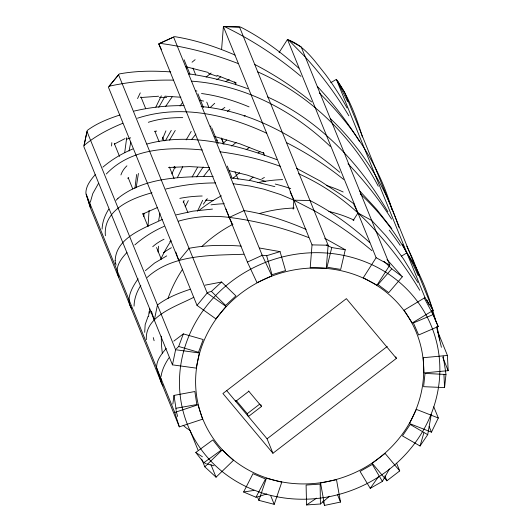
<?xml version="1.0" encoding="UTF-8"?>
<svg xmlns="http://www.w3.org/2000/svg" width="532" height="532" viewBox="0 0 532 532"><rect width="100%" height="100%" fill="white"/><g stroke="black" fill="none" stroke-linecap="round" stroke-linejoin="round"><path stroke-width="0.8" d="M160.903 378.505L161.389 382.967L163.031 386.033M172.833 404.101L174.004 395.402L194.852 391.519L196.833 404.553L175.946 408.283L176.139 410.405M90.134 204.155L90.327 207.626L85.878 193.169C85.838 185.947 90.753 179.896 95.188 174.662M148.049 225.947L149.086 210.353M134.044 306.119C134.197 298.718 136.844 291.536 140.827 285.358M102.091 229.119C102.317 221.977 104.97 215.088 108.781 209.103M143.833 216.524L144.059 213.272M221.578 49.562L223.4 26.633L239.506 26.972L328.131 245.225L326.302 268.161L310.203 267.815L312.025 244.886L223.4 26.633M293.159 209.202L293.877 200.192L290.133 191.872M158.031 251.995L158.563 246.216M134.915 188.408L136.611 174.496M445.969 374.481L425.015 373.404L423.605 386.678L444.566 387.589L445.969 374.481L445.483 370.797M124.707 152.558L126.709 137.668M136.212 187.35L138.42 173.459M161.063 376.463C161.987 369.7 165.179 363.469 168.943 357.856M431.266 414.415L427.708 434.677L420.054 445.989L402.465 435.921L410.199 424.463L427.708 434.677M90.3 202.253L92.774 193.621L98.506 183.38M158.689 220.461L159.966 213.232M129.07 151.022L130.779 142.111M172.461 364.852L175.607 349.717L86.982 131.464L83.837 146.599L172.461 364.852L196.222 368.124L199.367 352.989L175.607 349.717M324.633 238.196L345.268 249.761L340.679 269.425L326.987 267.204L331.755 247.553L326.256 244.973M423.824 432.955L420.054 445.989M258.871 500.353L266.426 478.208L281.774 482.198L274.219 504.336L258.871 500.353L257.741 497.553M173.911 167.593L174.223 166.696M178.672 346.465L198.483 352.284L203.191 339.542L183.34 333.89L178.672 346.465L176.418 348.706M162.12 139.876L165.924 130.845M171.843 173.951L174.962 167.028M197.485 211.197L202.659 200.311M183.241 202.679L184.192 200.544M155.836 107.098L161.329 95.84M177.369 177.641L182.742 166.696M185.203 206.755L188.315 200.597M438.315 417.999L416.376 409.394L409.527 423.565L431.465 432.17L438.315 417.999L433.779 406.827M148.102 316.321L145.163 324.64L144.697 332.32M243.596 492.007L252.973 473.699L265.528 478.993L255.992 497.247L243.596 492.007L253.964 490.418M158.762 107.351L165.226 96.019M165.585 140.408L171.284 130.373M192.165 176.937L197.439 167.573M389.457 468.911L382.395 481.42L370.245 488.349L360.051 471.438L372.34 464.409L382.395 481.42M169.489 140.122L175.254 130.466M186.16 139.903L191.221 131.371M196.667 176.903L203.157 167.048M279.081 52.595L287.493 39.448L301.185 46.849L389.81 265.102L376.969 285.172L363.276 277.764L376.117 257.701L287.493 39.448M353.095 220.614L357.969 213.006L353.86 204.587M165.725 106.28L172.135 96.904M378.445 476.712L370.245 488.349M180.042 106.034L182.855 102.084M138.134 278.821C132.415 286.834 124.98 299.376 131.75 308.773M203.423 176.571L209.655 168.617M191.872 139.138L195.889 134.097M197.026 305.395L207.174 293.006L118.55 74.753L108.402 87.142L197.026 305.395L215.866 318.841L226.02 306.452L207.174 293.006M402.338 276.78L388.719 292.66L378.026 284.607L391.785 268.813L402.338 276.78L386.983 259.496M216.956 140.628L217.502 140.002M166.243 348.467C161.608 353.886 156.428 360.211 156.601 367.745L161.176 382.156L158.257 372.832M126.949 252.52C120.964 258.732 113.768 268.221 118.909 277.039M210.28 126.576L210.885 125.924M186.419 68.189L187.344 67.212M222.662 143.859L226.712 139.989M106.327 173.997C131.038 147.923 169.163 146.832 202.366 149.958M147.171 277.445C172.907 253.957 211.124 255.526 243.762 254.236M204.8 466.803L222.19 449.979L233.435 460.366L216.052 477.191L204.8 466.803L201.681 459.116M210.512 107.245L214.715 103.294M145.396 270.662L154.546 263.067L166.729 255.885M211.41 291.396L225.608 305.421L235.915 295.898L221.605 282.007L211.41 291.396L207.719 292.454M232.77 178.513L239.646 172.601M329.541 496.236L320.417 503.997L306.558 504.954L306.1 485.064L320.131 484.087L320.417 503.997M117.858 198.409C144.245 177.149 180.887 176.704 213.179 176.451M134.842 244.9C143.56 237.245 153.502 231.021 164.122 226.373M249.481 180.148L253.112 177.096M102.895 167.154C111.787 159.52 121.994 153.502 132.781 148.98M231.739 146.074L236.122 142.443M173.824 341.118L183.34 333.89M206.097 77.1L211.124 73.03M248.69 390.927L248.83 391.279L235.716 401.361L235.496 400.829M261.245 405.736L261.531 406.448L248.411 416.529L247.26 413.683L259.722 404.107M395.781 356.859L396.4 358.382L272.936 453.257L267.071 438.814L387.249 346.458M399.725 470.913L385.075 453.41L372.214 463.292L386.87 480.795L399.725 470.913L396.606 463.232M216.843 79.68L220.773 76.827M221.598 109.758L224.87 107.391M195.756 452.473L212.827 439.944L221.026 450.291L203.849 462.707L195.756 452.473L202.413 456.795M316.613 498.138L306.558 504.954M227.337 111.381L229.877 109.579M246.176 149.698L249.741 147.244M244.148 116.195L245.225 115.484M114.38 144.079L125 138.586M258.04 152.87L259.988 151.68M330.784 82.706L336.357 79.348L344.503 92.122L433.128 310.375L412.214 322.984L404.067 310.209L424.982 297.601L336.357 79.348M401.254 256.264L406.834 252.906L402.465 244.241M225.847 81.516L229.226 79.574M127.567 178.24L128.757 177.582M142.835 213.997L157.578 207.453M158.769 43.85L173.592 37.041L262.216 255.3L271.825 275.835L257.003 282.645L247.393 262.103L158.769 43.85L161.515 49.715M178.479 221.159C194.892 216.364 212.301 215.261 229.245 217.402L244.068 210.599C265.508 213.93 286.269 220.78 306.133 229.412M247.393 262.103L262.216 255.3M438.182 326.528L418.657 334.987L413.411 322.944L433.015 314.631L438.182 326.528L431.804 310.788M122.772 123.298C108.947 128.924 95.487 135.926 83.996 145.549L87.268 130.433C97.03 123.165 108.528 118.689 120.006 114.959M193.788 297.275C176.797 306.279 144.824 315.662 146.347 339.689M162.3 219.43C144.93 227.962 116.009 237.305 115.191 260.534M266.798 493.922L259.756 496.203M169.794 241.621L170.898 241.255M174.755 412.44L197.984 404.786L202.559 419.196L179.324 426.857L90.699 208.597L86.131 194.187L174.755 412.44L179.324 426.857M190.177 289.295C178.685 293.092 167.181 297.654 157.459 305.022L154.313 320.158L151.407 311.187M266.665 255.699L271.992 274.712L285.544 270.589L280.058 251.636L266.665 255.699L261.571 255.194M152.012 192.764C131.537 198.27 102.982 209.887 105.383 235.743M137.489 118.217C180.68 104.073 226.798 114.599 266.725 133.259M259.124 496.383L255.992 497.247M146.885 144.039C190.13 132.142 236.048 144.591 276.833 159.633M176.305 214.842L192.883 211.157L212.474 209.083M165.858 189.026C182.143 185.083 198.875 182.915 215.633 182.942M205.106 285.165L221.605 282.007M134.031 111.102C150.403 107.258 167.241 105.436 184.052 105.642M324.58 505.4L340.507 502.068L336.497 479.684L320.57 483.016L324.58 505.4L322.877 501.211M140.534 97.555L158.603 96.225M154.506 131.304L156.694 131.098M447.432 355.449L423.233 357.71L423.964 372.925L448.163 370.671L447.432 355.449L437.504 331.01M168.411 167.487L189.665 166.602L209.641 167.693M173.332 80.146C151.773 79.753 130.114 81.556 109.053 86.251L119.308 73.941C136.239 70.776 153.602 70.709 170.739 71.926M233.089 183.72L250.02 186.047L263.619 189.113L280.537 194.532L293.877 200.192L309.983 200.531C331.795 211.583 351.685 226.173 369.747 242.599M312.025 244.886L328.131 245.225M165.864 96.252L180.867 97.243M205.558 200.145L213.305 200.537M241.235 246.077C223.839 244.866 206.203 245.006 189.026 248.311L178.878 260.7L175.813 252.068M191.713 81.177C244.122 84.854 292.766 110.37 330.246 146.42M201.116 106.546C253.312 111.261 300.587 139.191 339.875 172.375M230.349 177.661L251.39 180.8L274.851 186.639M220.015 151.8C240.584 154.506 260.893 159.281 280.404 166.35M225.874 209.003L229.245 217.402C256.451 220.86 283.19 227.776 308.779 237.618M188.375 73.802C208.624 76.595 228.567 81.596 247.732 88.698M259.536 248.018L280.058 251.636M345.268 249.761L331.755 247.553M199.36 100.162L203.583 101.087M229.146 170.632L247.114 175.061L265.767 181.505M214.004 465.793L207.447 464.07M185.921 66.739L208.351 72.472M214.25 136.372L239.865 143.82L264.072 153.296M195.497 90.719L196.92 91.072M216.976 75.305L236.407 83.032M206.217 463.638L203.849 462.707M237.924 63.454C212.76 53.792 186.499 46.876 159.766 43.325L174.642 36.635C195.53 39.986 215.753 46.69 235.117 55.095M298.505 173.705C327.632 186.632 353.501 206.23 374.721 229.93M257.322 71.694C309.425 94.59 352.004 135.979 378.265 186.227M293.877 200.192L313.255 210.167M296.59 168.331L320.191 181.02L339.569 193.701A471.279 365.132 -53.5 0 1 354.219 204.115M286.382 142.556C306.625 152.883 325.897 165.146 343.599 179.417M254.901 64.545C275.037 74.985 294.076 87.527 311.606 101.918M189.725 430.082L186.672 428.293L183.108 425.268M357.969 213.006L371.662 220.408L385.607 235.403L393.534 245.172L403.549 259.024L417.919 282.512M376.117 257.701L389.81 265.102M313.933 210.539C334.502 222.043 353.979 235.51 371.988 250.725M300.986 76.362C277.671 56.731 251.982 39.86 224.517 26.6L240.61 27.066C261.81 37.932 281.169 52.163 298.771 68.156M383.898 261.259L391.785 268.813M360.237 193.901C384.875 216.783 404.706 244.713 418.145 275.543M319.32 92.994C352.45 125.193 379.083 165 391.958 209.635M330.305 118.57C361.767 148.395 385.527 186.067 398.86 227.344M359.433 190.629L376.609 209.329L391.805 228.64M348.001 163.77C364.327 180.714 379.03 199.234 391.565 219.151M304.703 56.445L288.47 39.907C304.803 46.091 314.578 61.007 325.125 73.988C333.225 84.788 340.527 96.179 347.07 107.989M317.398 86.497C333.225 103.348 347.343 121.795 359.506 141.452M375.193 230.436C392.044 248.777 406.993 268.866 419.741 290.266M305.235 57.024C321.7 75.079 336.31 94.816 348.839 115.796M396.4 358.382L346.385 298.645L222.921 393.52L272.936 453.257M248.83 391.279L261.531 406.448M236.148 400.41L247.26 413.683M226.652 390.535L267.071 438.814M406.834 252.906C421.051 273.282 429.477 297.049 435.681 320.936M424.982 297.601L433.128 310.375M387.875 211.749C360.35 164.627 321.468 122.427 271.579 98.832A487.305 357.285 -70.8 0 0 267.549 96.964M424.25 298.033L430.987 310.602M431.332 311.273L433.015 314.631M406.781 246.163L412.373 258.067L418.637 273.468M426.93 300.068L429.111 304.736M229.245 217.402L232.677 224.743M347.602 101.625L336.975 80.199C348.872 97.376 356.44 117.093 362.398 137.003M442.777 357.398L448.163 370.671M429.198 426.584L431.465 432.17M384.882 475.907L386.87 480.795M221.405 137.994L223.247 142.529M192.943 68.083L195.703 74.886M206.755 102.097L208.903 107.384M221.485 138.38L223.939 144.425M234.991 171.637L238.063 179.191M184.085 59.75L189.957 74.214M197.884 93.738L203.463 107.484M211.689 127.733L218.147 143.64M227.25 166.057L231.653 176.903M337.388 494.388L340.507 502.068M162.593 137.13L164.122 140.907M174.562 166.609L175.174 168.119M140.92 96.877L145.615 108.448M155.012 131.59L159.121 141.712M169.402 167.021L174.097 178.592M183.201 201.01L187.902 212.581M260.806 404.672L260.953 405.025M235.284 400.297L235.423 400.649M270.815 495.957L274.219 504.336M114.267 143.414L119.554 156.428M128.365 178.127L132.767 188.973M142.749 213.558L148.036 226.572M156.554 247.546L161.249 259.117M210.945 464.622L216.052 477.191M190.057 430.488L197.997 450.039M234.665 81.881L235.856 84.814M263.214 152.385L264.404 155.324M418.897 274.14L419.622 276.168M177.641 416.476L176.298 411.455M431.718 310.701L432.17 312.098M116.076 265.002L115.59 263.121M436.566 327.007L441.414 347.296M437.031 326.595L439.764 340.068M443.129 356.081L445.377 370.059M174.004 395.402L175.946 408.283M443.947 374.581L444.566 387.589M162.32 353.088A131.53 121.868 -22.1 0 1 161.316 336.197M168.032 298.405A131.53 121.868 -22.1 0 1 182.675 269.159M201.987 246.369A131.53 121.868 -22.1 0 1 232.936 224.258M259.603 213.505A131.53 121.868 -22.1 0 1 294.149 208.039M328.836 211.437A131.53 121.868 -22.1 0 1 353.979 220.095M208.451 73.423A537.067 294.801 71.8 0 1 217.063 76.309M201.515 93.519A424.529 213.465 65.9 0 1 249.056 106.885M159.387 97.343A534.514 209.269 46.8 0 1 166.682 97.449M148.322 122.307A435.528 153.256 42.4 0 1 182.729 117.645M126.47 139.331A537.067 133.505 23.1 0 1 130.679 137.815M389.211 230.117A471.279 376.157 -14.8 0 1 400.25 245.392M120.93 174.955A435.528 93.433 18.6 0 1 126.915 165.818M179.836 198.376A506.391 182.463 43.5 0 1 202.193 196.002M275.237 184.052A471.352 322.02 -86.6 0 1 290.745 188.554M116.062 200.278A487.305 152.784 29.9 0 1 117.984 198.483M152.724 246.722A506.391 112.099 19.6 0 1 164.009 239.24M211.024 204.84A471.352 256.564 66 0 1 224.225 203.709M115.437 263.107A487.305 97.921 6.3 0 1 115.098 260.527M163.444 252.753A471.279 183.773 41.6 0 1 171.404 247.713M148.641 316.487A471.279 120.431 18.1 0 1 149.193 311.366M154.114 340.719A131.53 121.868 -22.1 0 1 153.263 337.567M149.825 313.308A131.53 121.868 -22.1 0 1 149.765 308.553M160.664 259.503A131.53 121.868 -22.1 0 1 171.131 240.723M199.36 210.2A131.53 121.868 -22.1 0 1 221.392 195.823M257.634 182.662A131.53 121.868 -22.1 0 1 282.605 179.61M326.761 185.588A131.53 121.868 -22.1 0 1 343.153 191.999M111.6 146.014A297.534 248.072 30.2 0 1 111.8 142.676M261.937 178.819A295.307 173.379 86.7 0 1 264.391 177.482M203.37 204.208A295.307 219.776 57.1 0 1 207.314 198.629M192.032 62.231A297.534 162.593 -85.9 0 1 195.131 59.67M137.575 98.58A297.534 210.499 65.7 0 1 140.275 92.894M281.335 481.832A115.218 106.752 -22.1 0 0 419.502 341.384A115.218 106.752 -22.1 0 0 228.142 304.63A115.218 106.752 -22.1 0 0 281.335 481.832M277.325 496.828A131.53 121.868 -22.1 0 0 435.056 336.49A131.53 121.868 -22.1 0 0 216.604 294.535A131.53 121.868 -22.1 0 0 277.325 496.828"/></g></svg>
